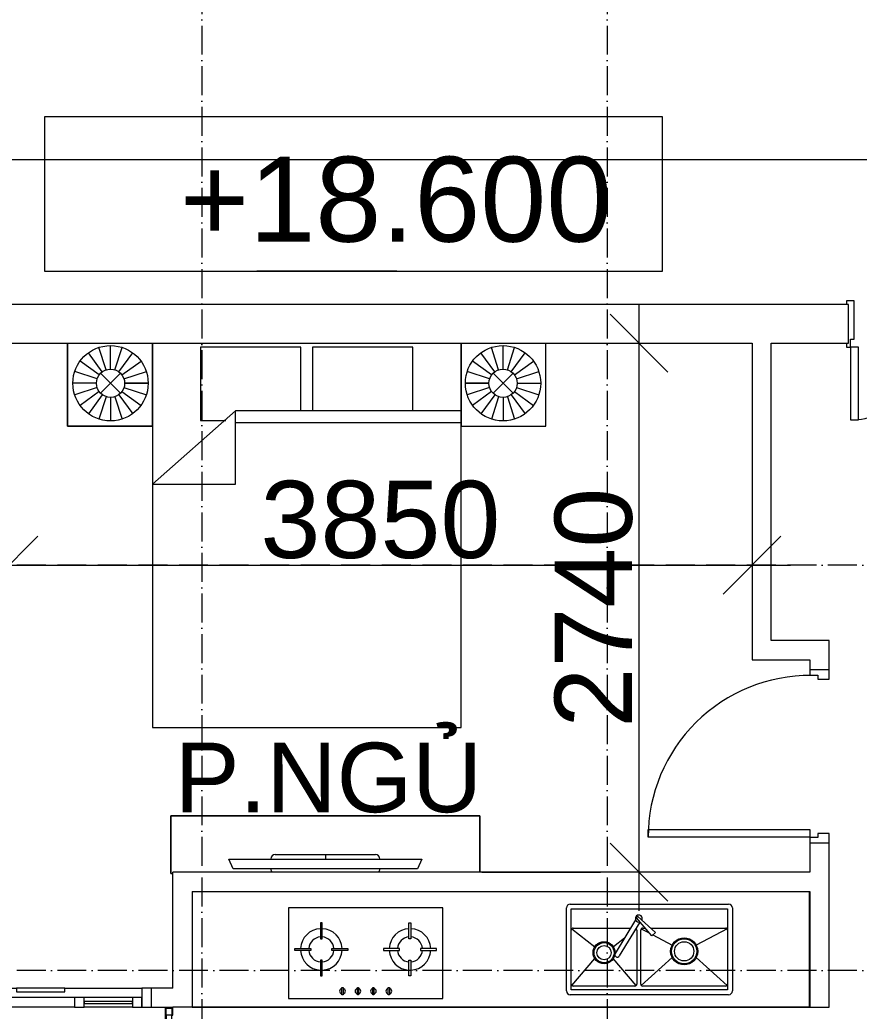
# Model space of a CAD drawing. Header units: millimetres. Extents: x -20215 to 101892, y -17414 to 45470.
# Drawn here: x 25008 to 29356, y 6140 to 11275 of the extents above; entities that cross this region are included whole.
import ezdxf

# ---------------------------------------------------------------- set-up
doc = ezdxf.new("R2010")
doc.units = ezdxf.units.MM
doc.linetypes.add('Grid Line', pattern=[4.2, 3, -0.6, 0, -0.6])
for name, color, linetype, lineweight in [('CHU', 181, 'Continuous', 5), ('CUA', 31, 'Continuous', 9), ('DIM', 1, 'Continuous', 5), ('G-ANNO-DIMS', 111, 'Continuous', 5), ('NET-CAT', 3, 'Continuous', 15), ('THIET BI', 44, 'Continuous', 5), ('TRUC', 225, 'Continuous', 5)]:
    doc.layers.add(name, color=color, linetype=linetype, lineweight=lineweight)
doc.styles.add('Arial_1', font='arial_0.ttf', dxfattribs={"height": 400})
doc.styles.add('Arial_3', font='arial_0.ttf', dxfattribs={"height": 440})
doc.styles.add('Arial_6', font='arial_0.ttf', dxfattribs={"height": 360})
doc.dimstyles.new('Diagonal_-_2mm_Arial', dxfattribs={"dimscale": 304.8, "dimtxt": 408.10376, "dimasz": 0.984252, "dimexe": 0.656168, "dimexo": 4.593176, "dimgap": 0.098425, "dimtad": 1, "dimdec": 0, "dimzin": 0, "dimdsep": 46, "dimtxsty": 'Arial_1', "dimblk1": 'OBLIQUE', "dimblk2": 'OBLIQUE', "dimsah": 1, "dimcen": 0.09, "dimdle": 0.656168, "dimazin": 0, "dimtfac": 1, "dimtdec": 4, "dimtix": 1, "dimtmove": 0, "dimatfit": 3, "dimfxl": 0, "dimtvp": 1, "dimtolj": 1, "dimtzin": 0, "dimlwd": 9, "dimlwe": 9, "dimarcsym": 0})

# ---------------------------------------------------------------- blocks, each defined once
blk = doc.blocks.new('X-GIUONG1 - X-GIUONG-V48-MẶT BẰNG TẦNG 4')
at = {"layer": 'THIET BI'}
for p, q in [((-1239, -10), (-1239, -439)), ((-1239, -439), (-1239, -10)), ((-1039.2, -147.8), (-1076.9, -31.8)), ((-1016.6, -144.2), (-1016.6, -22.2)), ((-993.9, -147.8), (-956.3, -31.8)), ((-800, -439), (-800, -10)), ((-800, -10), (-800, -2000)), ((-800, -10), (-800, -439)), ((-800, -10), (-800, -2000)), ((-550, -30), (-550, -410)), ((-30, -30), (-550, -30)), ((-30, -360), (-30, -30)), ((30, -30), (30, -360)), ((550, -30), (30, -30)), ((550, -360), (550, -30)), ((800, -10), (800, -439)), ((800, -2000), (800, -10)), ((800, -10), (800, -439)), ((800, -2000), (800, -10)), ((993.9, -147.8), (956.3, -31.8)), ((1016.6, -144.2), (1016.6, -22.2)), ((1039.2, -147.8), (1076.9, -31.8)), ((1239, -439), (1239, -10)), ((1239, -439), (1239, -10)), ((-1075.8, -174.4), (-1174.4, -102.7)), ((-1059.6, -158.2), (-1131.2, -59.5)), ((-973.5, -158.2), (-901.9, -59.5)), ((-957.4, -174.4), (-858.7, -102.7)), ((957.4, -174.4), (858.7, -102.7)), ((973.5, -158.2), (901.9, -59.5)), ((1059.6, -158.2), (1131.2, -59.5)), ((1075.8, -174.4), (1174.4, -102.7)), ((-1086.1, -194.8), (-1202.1, -157.1)), ((-1068.3, -269.1), (-964.8, -165.6)), ((-1068.3, -165.6), (-964.8, -269.1)), ((-947, -194.8), (-831, -157.1)), ((947, -194.8), (831, -157.1)), ((1068.3, -269.1), (964.8, -165.6)), ((1068.3, -165.6), (964.8, -269.1)), ((1086.1, -194.8), (1202.1, -157.1)), ((-1089.7, -217.4), (-1211.7, -217.4)), ((-1086.1, -240), (-1202.1, -277.7)), ((-947, -240), (-831, -277.7)), ((-943.4, -217.4), (-821.4, -217.4)), ((-821.4, -217.4), (-943.4, -217.4)), ((943.4, -217.4), (821.4, -217.4)), ((821.4, -217.4), (943.4, -217.4)), ((947, -240), (831, -277.7)), ((1086.1, -240), (1202.1, -277.7)), ((1089.7, -217.4), (1211.7, -217.4)), ((-1075.8, -260.4), (-1174.4, -332.1)), ((-1059.6, -276.6), (-1131.2, -375.2)), ((-1039.2, -287), (-1076.9, -402.9)), ((-1016.6, -290.5), (-1016.6, -412.5)), ((-993.9, -287), (-956.3, -402.9)), ((-973.5, -276.6), (-901.9, -375.2)), ((-957.4, -260.4), (-858.7, -332.1)), ((957.4, -260.4), (858.7, -332.1)), ((973.5, -276.6), (901.9, -375.2)), ((993.9, -287), (956.3, -402.9)), ((1016.6, -290.5), (1016.6, -412.5)), ((1039.2, -287), (1076.9, -402.9)), ((1059.6, -276.6), (1131.2, -375.2)), ((1075.8, -260.4), (1174.4, -332.1)), ((-370, -360), (-800, -740)), ((-550, -410), (-420, -410)), ((-370, -740), (-370, -360)), ((800, -360), (-370, -360)), ((-1239, -439), (-800, -439)), ((-800, -439), (-1239, -439)), ((-370, -420), (800, -420)), ((800, -439), (1239, -439)), ((800, -439), (1239, -439)), ((-800, -740), (-370, -740)), ((-800, -2000), (800, -2000)), ((-800, -2000), (800, -2000))]:
    blk.add_line(p, q, dxfattribs=at)
for centre, radius in [((-1016.6, -217.4), 195.1), ((1016.6, -217.4), 195.1), ((-1016.6, -217.4), 73.2), ((1016.6, -217.4), 73.2)]:
    blk.add_circle(centre, radius, dxfattribs=at)
blk = doc.blocks.new('X-BEP - X-BEP-1366087-MẶT BẰNG TẦNG 4')
at = {"layer": 'THIET BI'}
for p, q in [((3208.6, -600), (3208.6, 0)), ((3208.6, 0), (3208.6, -600)), ((508.6, -84.6), (508.6, -554.6)), ((1308.6, -84.6), (508.6, -84.6)), ((1308.6, -554.6), (1308.6, -84.6)), ((1948.6, -515), (1948.6, -85)), ((1968.6, -65), (2788.6, -65)), ((1973.6, -90), (2783.6, -90)), ((1973.6, -510), (1973.6, -90)), ((2783.6, -90), (2783.6, -510)), ((2808.6, -85), (2808.6, -515)), ((2305.8, -147.7), (2201.1, -322)), ((2390.9, -230.2), (2311.5, -136.1)), ((2318, -130.2), (2409.5, -212.3)), ((674.1, -162.5), (674.1, -245)), ((684.1, -162.5), (674.1, -162.5)), ((684.1, -245), (684.1, -162.5)), ((1133.1, -245), (1133.1, -162.5)), ((1133.1, -162.5), (1143.1, -162.5)), ((1143.1, -162.5), (1143.1, -245)), ((1976.5, -192.9), (2095.4, -286.6)), ((1983.6, -190), (2280.4, -190)), ((2328.1, -158.1), (2222.5, -333.8)), ((2310.7, -192.9), (2304, -198.2)), ((2313.6, -200), (2313.6, -480)), ((2333.6, -480), (2333.6, -200)), ((2336.5, -192.9), (2377.9, -214.7)), ((2343.6, -190), (2357, -190)), ((2384.6, -190), (2773.6, -190)), ((2780.7, -192.9), (2620.5, -277.4)), ((2783.6, -200), (2783.6, -480)), ((674.1, -245), (684.1, -245)), ((1143.1, -245), (1133.1, -245)), ((2249.8, -241), (2191.8, -286.6)), ((2409.5, -212.3), (2390.9, -230.2)), ((2396.7, -224.6), (2496.7, -277.4)), ((541.6, -295), (624.1, -295)), ((541.6, -305), (541.6, -295)), ((624.1, -305), (541.6, -305)), ((624.1, -295), (624.1, -305)), ((734.2, -305), (734.2, -295)), ((734.2, -295), (816.6, -295)), ((816.6, -305), (734.2, -305)), ((816.6, -295), (816.6, -305)), ((1000.6, -295), (1000.6, -305)), ((1083.1, -295), (1000.6, -295)), ((1000.6, -305), (1083.1, -305)), ((1083.1, -305), (1083.1, -295)), ((1193.1, -295), (1193.1, -305)), ((1275.6, -295), (1193.1, -295)), ((1193.1, -305), (1275.6, -305)), ((1275.6, -305), (1275.6, -295)), ((684.1, -355), (674.1, -355)), ((674.1, -355), (674.1, -437.5)), ((684.1, -437.5), (684.1, -355)), ((1133.1, -355), (1143.1, -355)), ((1133.1, -437.5), (1133.1, -355)), ((1143.1, -355), (1143.1, -437.5)), ((1976.5, -487.1), (2095.7, -347.8)), ((2310.7, -487.1), (2191.6, -347.8)), ((2336.5, -487.1), (2496.4, -342)), ((2780.7, -487.1), (2620.9, -342)), ((674.1, -437.5), (684.1, -437.5)), ((1143.1, -437.5), (1133.1, -437.5)), ((785.7, -496.7), (791.5, -496.7)), ((785.7, -536), (785.7, -496.7)), ((791.5, -496.7), (791.5, -536)), ((865.7, -496.7), (871.5, -496.7)), ((865.7, -536), (865.7, -496.7)), ((871.5, -496.7), (871.5, -536)), ((945.7, -496.7), (951.5, -496.7)), ((945.7, -536), (945.7, -496.7)), ((951.5, -496.7), (951.5, -536)), ((1025.7, -496.7), (1031.5, -496.7)), ((1025.7, -536), (1025.7, -496.7)), ((1031.5, -496.7), (1031.5, -536)), ((2783.6, -510), (1973.6, -510)), ((2303.6, -490), (1983.6, -490)), ((2773.6, -490), (2343.6, -490)), ((508.6, -554.6), (1308.6, -554.6)), ((791.5, -536), (785.7, -536)), ((871.5, -536), (865.7, -536)), ((951.5, -536), (945.7, -536)), ((1031.5, -536), (1025.7, -536)), ((2788.6, -535), (1968.6, -535)), ((10, -600), (3208.6, -600)), ((3208.6, -600), (10, -600))]:
    blk.add_line(p, q, dxfattribs=at)
for centre, radius in [((2558.6, -310), 70), ((2558.6, -310), 65), ((2143.6, -317), 57), ((2143.6, -317), 52), ((2143.6, -317), 37), ((2558.6, -310), 50)]:
    blk.add_circle(centre, radius, dxfattribs=at)
for centre, radius, start, end in [((1968.6, -85), 20, 90, 180), ((2788.6, -85), 20, 360, 90), ((2323.6, -140.5), 18.1, 330.6092, 289.5069), ((2318.5, -137.3), 7.15, 94.3974, 170.1542), ((679.1, -300), 107.5, 92.6659, 177.3341), ((679.1, -300), 107.5, 2.6659, 87.3341), ((1138.1, -300), 107.5, 92.6659, 177.3341), ((1138.1, -300), 107.5, 2.6659, 87.3341), ((1983.6, -200), 10, 90, 180), ((2303.6, -200), 10, 0, 62.411), ((2343.6, -200), 10, 90, 180), ((2773.6, -200), 10, 0, 90), ((679.1, -300), 65, 94.4117, 175.5883), ((679.1, -300), 65, 4.4117, 85.5883), ((1138.1, -300), 65, 94.4117, 175.5883), ((1138.1, -300), 65, 4.4117, 85.5883), ((679.1, -300), 107.5, 182.6659, 267.3341), ((679.1, -300), 65, 184.4117, 265.5883), ((679.1, -300), 65, 274.4117, 355.5883), ((679.1, -300), 107.5, 272.6659, 357.3341), ((1138.1, -300), 107.5, 182.6659, 267.3341), ((1138.1, -300), 65, 184.4117, 265.5883), ((1138.1, -300), 65, 274.4117, 355.5883), ((1138.1, -300), 107.5, 272.6659, 357.3341), ((2211.9, -327.7), 12.2, 152.0442, 329.8501), ((788.6, -516.3), 14.9, 101.2431, 258.7569), ((788.6, -516.3), 14.9, 281.2431, 78.7569), ((868.6, -516.3), 14.9, 101.2431, 258.7569), ((868.6, -516.3), 14.9, 281.2431, 78.7569), ((948.6, -516.3), 14.9, 101.2431, 258.7569), ((948.6, -516.3), 14.9, 281.2431, 78.7569), ((1028.6, -516.3), 14.9, 101.2431, 258.7569), ((1028.6, -516.3), 14.9, 281.2431, 78.7569), ((1983.6, -480), 10, 180, 270), ((2303.6, -480), 10, 270, 0), ((2343.6, -480), 10, 180, 270), ((2773.6, -480), 10, 270, 0), ((1968.6, -515), 20, 180, 270), ((2788.6, -515), 20, 270, 0)]:
    blk.add_arc(centre, radius, start, end, dxfattribs=at)
blk = doc.blocks.new('X-TV1 - X-TV 3-1305659-MẶT BẰNG TẦNG 4')
at = {"layer": 'THIET BI'}
for p, q in [((1600, 300), (0, 300)), ((0, 300), (0, 0)), ((0, 300), (1600, 300)), ((0, 0), (0, 300)), ((1600, 7.7), (1600, 300)), ((1600, 300), (1600, 7.7)), ((300, 75), (1300, 75)), ((322.5, 25), (300, 75)), ((540, 100), (1060, 100)), ((800, 100), (800, 75)), ((1300, 75), (1277.5, 25)), ((1277.5, 25), (322.5, 25)), ((0, 0), (10, 0))]:
    blk.add_line(p, q, dxfattribs=at)
for centre, start_param, end_param in [((540, 75), 0, 1.570796), ((1060, 75), 4.712389, 6.283185), ((540, 25), 1.570796, 2.33861), ((1060, 25), 3.944575, 4.712389)]:
    blk.add_ellipse(centre, major_axis=(0, 25), ratio=0.9, start_param=start_param, end_param=end_param, dxfattribs=at)
blk = doc.blocks.new('CUA PHONG NGU - Type 1-1365721-MẶT BẰNG TẦNG 4')
at = {"layer": 'CUA'}
for p, q in [((-317.5, 890.3), (-277.5, 890.3)), ((-317.5, 52.3), (-317.5, 890.3)), ((-277.5, 890.3), (-277.5, 52.3)), ((-277.5, 52.3), (-317.5, 52.3))]:
    blk.add_line(p, q, dxfattribs=at)
at = {"layer": 'CUA', "lineweight": 5}
for p, q in [((-318.5, 52.3), (-348.5, 52.3)), ((-318.5, 11.3), (-318.5, 52.3)), ((551.5, 52.3), (521.5, 52.3)), ((521.5, 52.3), (521.5, 11.3)), ((-298.5, 11.3), (-318.5, 11.3)), ((-298.5, -47.7), (-298.5, 11.3)), ((521.5, 11.3), (501.5, 11.3)), ((501.5, 11.3), (501.5, -47.7)), ((-348.5, -47.7), (-298.5, -47.7)), ((501.5, -47.7), (551.5, -47.7))]:
    blk.add_line(p, q, dxfattribs=at)
blk.add_arc((-317.5, 52.3), 838, 359.5, 90, dxfattribs=at)
blk = doc.blocks.new('CUA VAO CAN HO - Type 1-V37-MẶT BẰNG TẦNG 4')
at = {"layer": 'CUA'}
for p, q in [((-487.5, 922.3), (-447.5, 922.3)), ((-487.5, 122.3), (-487.5, 922.3)), ((-447.5, 922.3), (-447.5, 122.3)), ((650.5, 499.3), (650.5, 122.3)), ((690.5, 499.3), (650.5, 499.3)), ((690.5, 122.3), (690.5, 499.3)), ((-447.5, 122.3), (-487.5, 122.3)), ((650.5, 122.3), (690.5, 122.3))]:
    blk.add_line(p, q, dxfattribs=at)
at = {"layer": 'CUA', "lineweight": 5}
for p, q in [((-488.5, 122.3), (-508.5, 122.3)), ((-508.5, 122.3), (-508.5, 102.3)), ((-488.5, 81.3), (-488.5, 122.3)), ((711.5, 122.3), (691.5, 122.3)), ((691.5, 122.3), (691.5, 81.3)), ((711.5, 102.3), (711.5, 122.3)), ((-468.5, 81.3), (-488.5, 81.3)), ((-468.5, -117.7), (-468.5, 81.3)), ((691.5, 81.3), (671.5, 81.3)), ((671.5, 81.3), (671.5, -117.7)), ((-508.5, -97.7), (-508.5, -117.7)), ((711.5, -117.7), (711.5, -97.7)), ((-508.5, -117.7), (-468.5, -117.7)), ((671.5, -117.7), (711.5, -117.7))]:
    blk.add_line(p, q, dxfattribs=at)
for centre, radius, start, end in [((-487.5, 122.3), 800, 359.5, 90), ((690.5, 122.3), 377, 90, 180.5)]:
    blk.add_arc(centre, radius, start, end, dxfattribs=at)
blk = doc.blocks.new('X-PHONG NGU 1 - X-PHONG NGU 850-1366086-MẶT BẰNG TẦNG 4')
at = {"layer": 'CUA'}
for p, q in [((-350, 50), (-400, 50)), ((-400, 50), (-400, -50)), ((-300, 50), (-350, 50)), ((-350, 50), (-350, 0)), ((-350, 0), (-350, 50)), ((-350, 0), (350, 0)), ((-350, -50), (-350, 0)), ((-300, 0), (-300, 50)), ((-300, 50), (-50, 50)), ((-300, 50), (-50, 50)), ((-50, 30), (-300, 30)), ((-300, 30), (-300, 20)), ((-300, 20), (-50, 20)), ((0, 50), (-50, 50)), ((-50, 50), (-50, 0)), ((-50, 20), (-50, 30)), ((0, 0), (0, 50)), ((0, 50), (350, 50)), ((400, 50), (350, 50)), ((350, 50), (350, 0)), ((350, 0), (350, -50)), ((400, -50), (400, 50)), ((-400, -50), (-350, -50)), ((50, -50), (-350, -50)), ((300, -30), (50, -30)), ((50, -30), (50, -50)), ((50, -50), (300, -50)), ((300, -50), (300, -30)), ((350, -50), (300, -50)), ((350, -50), (400, -50))]:
    blk.add_line(p, q, dxfattribs=at)
blk = doc.blocks.new('CUA SAN PHOI LUA1 - CUA SAN PHOI LUA 800-1384255-MẶT BẰNG TẦNG 4')
at = {"layer": 'CUA'}
for p, q in [((-360, -50), (-400, -50)), ((-360, -55), (-360, -50)), ((960, -50), (960, -55)), ((1000, -90), (1000, -50)), ((-400, -90), (-360, -90)), ((-395, -85), (-395, -55)), ((-395, -55), (-360, -55)), ((-360, -85), (-395, -85)), ((-260, -55), (-360, -55)), ((-360, -55), (-360, -85)), ((-360, -85), (-260, -85)), ((-360, -90), (-360, -85)), ((-360, -90), (960, -90)), ((-260, -85), (-260, -55)), ((-260, -55), (300, -55)), ((300, -65), (-260, -65)), ((-260, -65), (-260, -75)), ((-260, -75), (300, -75)), ((300, -85), (-260, -85)), ((400, -55), (300, -55)), ((300, -55), (300, -85)), ((300, -75), (300, -65)), ((300, -85), (400, -85)), ((400, -85), (400, -55)), ((400, -55), (960, -55)), ((960, -85), (400, -85)), ((960, -55), (995, -55)), ((995, -85), (960, -85)), ((960, -85), (960, -90)), ((960, -90), (1000, -90)), ((995, -55), (995, -85))]:
    blk.add_line(p, q, dxfattribs=at)
blk = doc.blocks.new('_Oblique')
at = {"color": 0, "linetype": 'ByBlock', "lineweight": -2}
blk.add_line((-0.5, -0.5), (0.5, 0.5), dxfattribs=at)
blk = doc.blocks.new('DIMBLOCK90-MẶT BẰNG TẦNG 4')
at = {"layer": 'Defpoints', "color": 0, "transparency": 16777216}
for p in [(28215.1, 9599.9), (28800.5, 9599.9), (28800.5, 6859.9)]:
    blk.add_point(p, dxfattribs=at)
at = {"layer": 'DIM', "color": 0, "lineweight": 9, "transparency": 16777216}
for p, q in [((28215.1, 6659.9), (28215.1, 9799.9)), ((27400.5, 9599.9), (28015.1, 9599.9)), ((27400.5, 6859.9), (28015.1, 6859.9))]:
    blk.add_line(p, q, dxfattribs=at)
at = {"layer": 'DIM', "color": 0, "lineweight": 9, "transparency": 16777216, "xscale": 300, "yscale": 300, "zscale": 300}
for p, rotation in [((28215.1, 9599.9), 90), ((28215.1, 6859.9), 270)]:
    blk.add_blockref('_Oblique', p, dxfattribs=dict(at, rotation=rotation))
at = {"layer": 'DIM', "color": 0, "lineweight": 9, "transparency": 16777216, "insert": (27980.9, 8229.9), "char_height": 400, "width": 1476.708, "attachment_point": 5, "rotation": 90, "style": 'Arial_1'}
blk.add_mtext('\\A1;2740', dxfattribs=at)
blk = doc.blocks.new('DIMBLOCK91-MẶT BẰNG TẦNG 4')
at = {"layer": 'Defpoints', "color": 0, "transparency": 16777216}
for p in [(28800.5, 8449.9), (24950.7, 7959.9, 0), (28800.5, 7959.9)]:
    blk.add_point(p, dxfattribs=at)
at = {"layer": 'DIM', "color": 0, "lineweight": 9, "transparency": 16777216}
for p, q in [((24950.7, 9359.9), (24950.7, 8649.9)), ((28800.5, 9359.9), (28800.5, 8649.9)), ((24750.7, 8449.9), (29000.5, 8449.9))]:
    blk.add_line(p, q, dxfattribs=at)
at = {"layer": 'DIM', "color": 0, "lineweight": 9, "transparency": 16777216, "xscale": 300, "yscale": 300, "zscale": 300, "rotation": 180}
blk.add_blockref('_Oblique', (24950.7, 8449.9), dxfattribs=at)
at = {"layer": 'DIM', "color": 0, "lineweight": 9, "transparency": 16777216, "xscale": 300, "yscale": 300, "zscale": 300}
blk.add_blockref('_Oblique', (28800.5, 8449.9), dxfattribs=at)
at = {"layer": 'DIM', "color": 0, "lineweight": 9, "transparency": 16777216, "insert": (26875.6, 8684.3), "char_height": 400, "width": 1476.708, "attachment_point": 5, "style": 'Arial_1'}
blk.add_mtext('\\A1;3850', dxfattribs=at)
blk = doc.blocks.new('DIMBLOCK95-MẶT BẰNG TẦNG 4')
at = {"layer": 'Defpoints', "color": 0, "transparency": 16777216}
for p in [(31200.5, 12563.8), (13200.5, 12235), (31200.5, 10551.8)]:
    blk.add_point(p, dxfattribs=at)
at = {"layer": 'DIM', "color": 0, "lineweight": 9, "transparency": 16777216}
for p, q in [((31200.5, 11163.8), (31200.5, 10351.8)), ((13200.5, 10835), (13200.5, 10351.8)), ((13000.5, 10551.8), (31400.5, 10551.8))]:
    blk.add_line(p, q, dxfattribs=at)
at = {"layer": 'DIM', "color": 0, "lineweight": 9, "transparency": 16777216, "xscale": 300, "yscale": 300, "zscale": 300, "rotation": 180}
blk.add_blockref('_Oblique', (13200.5, 10551.8), dxfattribs=at)
at = {"layer": 'DIM', "color": 0, "lineweight": 9, "transparency": 16777216, "xscale": 300, "yscale": 300, "zscale": 300}
blk.add_blockref('_Oblique', (31200.5, 10551.8), dxfattribs=at)
at = {"layer": 'DIM', "color": 0, "lineweight": 9, "transparency": 16777216, "insert": (22200.5, 10786), "char_height": 400, "attachment_point": 5, "style": 'Arial_1'}
blk.add_mtext('\\A1;18000', dxfattribs=at)
blk = doc.blocks.new('Spot Elevations - CODE 1-1678943-MẶT BẰNG TẦNG 4')
at = {"layer": 'G-ANNO-DIMS'}
for p, q in [((10.5, 4), (-5.5, 4)), ((-5.5, 4), (-5.5, 0)), ((10.5, 0), (10.5, 4)), ((-5.5, 0), (10.5, 0))]:
    blk.add_line(p, q, dxfattribs=at)

msp = doc.modelspace()

# ---------------------------------------------------------------- linework, layer by layer
at = {"layer": 'G-ANNO-DIMS'}
msp.add_line((26961.1, 9972.9), (26236.2, 9972.9), dxfattribs=at)
at = {"layer": 'NET-CAT'}
for p, q in [((29300.5, 9799.9), (24950.5, 9799.9)), ((29300.5, 9599.9), (29300.5, 9799.9)), ((24950.5, 9599.9), (28800.5, 9599.9)), ((28800.5, 9599.9), (28800.5, 7959.9)), ((28900.5, 9599.9), (29300.5, 9599.9)), ((28900.5, 8059.9), (28900.5, 9599.9)), ((29200.5, 8059.9), (28900.5, 8059.9)), ((29200.5, 7909.9), (29200.5, 8059.9)), ((28800.5, 7959.9), (29100.5, 7959.9)), ((29100.5, 7959.9), (29100.5, 7909.9)), ((29100.5, 7909.9), (29200.5, 7909.9)), ((29100.5, 7009.9), (29100.5, 6859.9)), ((29200.5, 7009.9), (29100.5, 7009.9)), ((29200.5, 6159.9), (29200.5, 7009.9)), ((29100.5, 6859.9), (25800.5, 6859.9)), ((25800.5, 6259.9), (25800.5, 6859.9)), ((25900.5, 6759.9), (29100.5, 6759.9)), ((25900.5, 6759.9), (25900.5, 6159.9)), ((29100.5, 6759.9), (29100.5, 6159.9)), ((25800.5, 6259.9), (25690.5, 6259.9)), ((25690.5, 6159.9), (25800.5, 6159.9)), ((25900.5, 6159.9), (25800.5, 6159.9)), ((29100.5, 6159.9), (29200.5, 6159.9))]:
    msp.add_line(p, q, dxfattribs=at)
at = {"layer": 'TRUC', "linetype": 'Grid Line', "ltscale": 50}
for p, q in [((25950.5, 43599.9), (25950.5, -4500.1)), ((28050.5, 43599.9), (28050.5, -7167.6)), ((43000.5, 8449.9), (-14407, 8449.9)), ((43000.5, 6349.9), (-12092.4, 6349.9))]:
    msp.add_line(p, q, dxfattribs=at)

# ---------------------------------------------------------------- block references
at = {"layer": 'CUA'}
for name, p, rotation in [('CUA VAO CAN HO - Type 1-V37-MẶT BẰNG TẦNG 4', (30002, 9702.2), 180), ('CUA PHONG NGU - Type 1-1365721-MẶT BẰNG TẦNG 4', (29152.8, 7358.5), 89.99999999999997), ('X-PHONG NGU 1 - X-PHONG NGU 850-1366086-MẶT BẰNG TẦNG 4', (25290.5, 6209.9), 180), ('CUA SAN PHOI LUA1 - CUA SAN PHOI LUA 800-1384255-MẶT BẰNG TẦNG 4', (25850.5, 5759.9), 270.0000000000007)]:
    msp.add_blockref(name, p, dxfattribs=dict(at, rotation=rotation))
at = {"layer": 'G-ANNO-DIMS', "xscale": 199.9999999999999, "yscale": 199.9999999999999, "zscale": 199.9999999999999}
msp.add_blockref('Spot Elevations - CODE 1-1678943-MẶT BẰNG TẦNG 4', (26236.2, 9972.9), dxfattribs=at)
at = {"layer": 'THIET BI'}
for name, p in [('X-GIUONG1 - X-GIUONG-V48-MẶT BẰNG TẦNG 4', (26494.1, 9609.9)), ('X-TV1 - X-TV 3-1305659-MẶT BẰNG TẦNG 4', (25790.5, 6852.2)), ('X-BEP - X-BEP-1366087-MẶT BẰNG TẦNG 4', (25890.5, 6759.9))]:
    msp.add_blockref(name, p, dxfattribs=at)

# ---------------------------------------------------------------- texts
at = {"layer": 'CHU', "color": 7, "insert": (25810.5, 7530.5), "char_height": 360, "width": 1589.74, "attachment_point": 1, "line_spacing_factor": 0.936439, "style": 'Arial_6'}
msp.add_mtext('\\pt2540.0016,5079.9996,7620.0012,10159.9992,12700.0008,15239.9988,17780.0004,20319.9984,22860,25400.0016,27939.9996,30480.0012,33019.9992,35560.0008,38099.9988,40640.0004,43179.9984,45720,48260.0016,50799.9996,53340.0012,55879.9992,58420.0008,60959.9988,63500.0004,66039.9984,68580,71120.0016,73659.9996,76200.0012,78739.9992,81280.0008;P.NGỦ', dxfattribs=at)
at = {"layer": 'G-ANNO-DIMS', "insert": (25837.5, 10565.8), "char_height": 440, "width": 2251.659, "attachment_point": 1, "line_spacing_factor": 0.941778, "style": 'Arial_3'}
msp.add_mtext('+18.600', dxfattribs=at)

# ---------------------------------------------------------------- dimensions: what is measured, and where the dimension line sits
at = {"layer": 'DIM', "lineweight": 9}
for base, p1, p2, override, picture, middle in [((31200.5, 10551.8), (13200.5, 12235), (31200.5, 12563.8), {"dimpost": '<>', "dimfxl": 18001.711328}, 'DIMBLOCK95-MẶT BẰNG TẦNG 4', (22200.5, 10786)), ((28800.5, 8449.9), (24950.7, 7959.9, 0), (28800.5, 7959.9), {"dimpost": '<>', "dimfxl": 4003.199101}, 'DIMBLOCK91-MẶT BẰNG TẦNG 4', (26875.6, 8684.3))]:
    dim = msp.add_linear_dim(base=base, p1=p1, p2=p2, dimstyle='Diagonal_-_2mm_Arial', override=override, dxfattribs=at)
    dim.commit()
    dim.dimension.update_dxf_attribs({"geometry": picture, "text_midpoint": middle})
dim = msp.add_linear_dim(base=(28215.1, 9599.9), p1=(28800.5, 6859.9), p2=(28800.5, 9599.9), angle=90, dimstyle='Diagonal_-_2mm_Arial', override={"dimpost": '<>', "dimfxl": 2740}, dxfattribs=at)
dim.commit()
dim.dimension.update_dxf_attribs({"geometry": 'DIMBLOCK90-MẶT BẰNG TẦNG 4', "text_midpoint": (27980.9, 8229.9)})

doc.saveas('drawing.dxf')
